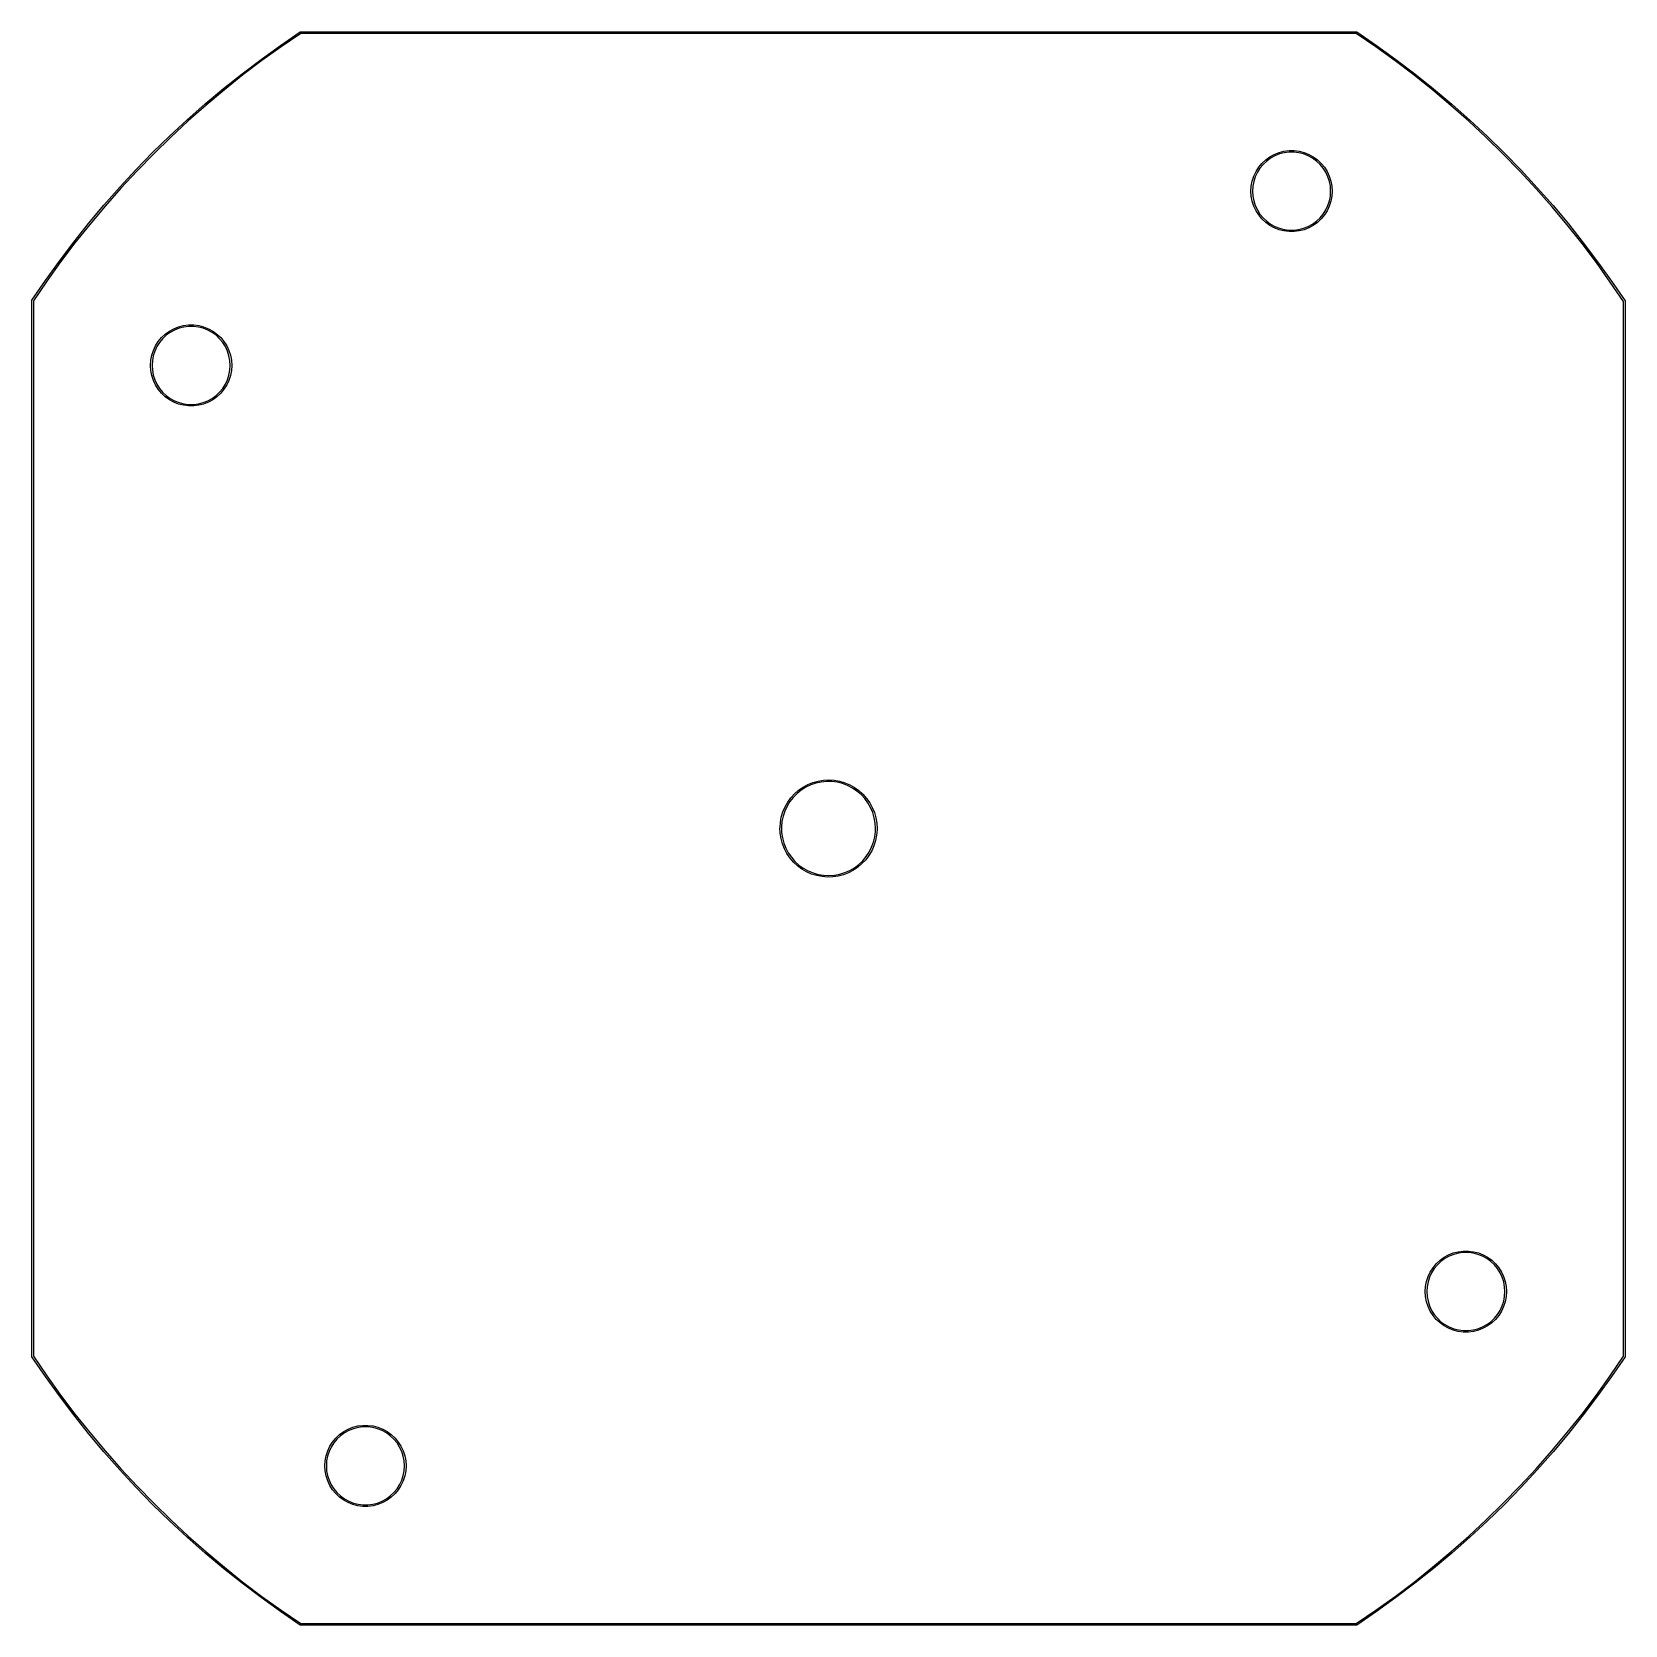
# Model space of a CAD drawing. Extents: x 50 to 150, y -150 to -50.
import ezdxf

# ---------------------------------------------------------------- set-up
doc = ezdxf.new("R2010")
doc.units = 0
doc.layers.add('BLACK', color=7, linetype='CONTINUOUS')

msp = doc.modelspace()

# ---------------------------------------------------------------- linework, layer by layer
at = {"layer": 'BLACK', "linetype": 'CONTINUOUS'}
for p, q in [((65.5672, -50.8024), (66.8061, -49.9583)), ((66.8409, -50.05), (65.6219, -50.8805)), ((66.8061, -49.9583), (66.8204, -49.9556)), ((66.8204, -49.9556), (66.8338, -49.95)), ((66.8338, -49.95), (133.166, -49.95)), ((133.159, -50.05), (66.8409, -50.05)), ((134.379, -50.8835), (133.159, -50.05)), ((133.166, -49.95), (133.18, -49.9556)), ((133.18, -49.9556), (133.194, -49.9584)), ((133.194, -49.9584), (134.433, -50.8055)), ((64.3498, -51.6771), (65.5672, -50.8024)), ((65.6219, -50.8805), (64.4064, -51.7538)), ((135.595, -51.7599), (134.379, -50.8835)), ((134.433, -50.8055), (135.651, -51.6833)), ((63.1546, -52.5819), (64.3498, -51.6771)), ((64.4064, -51.7538), (63.2131, -52.6572)), ((136.788, -52.6664), (135.595, -51.7599)), ((135.651, -51.6833), (136.847, -52.5912)), ((61.9824, -53.5163), (63.1546, -52.5819)), ((63.2131, -52.6572), (62.0428, -53.5901)), ((137.959, -53.6025), (136.788, -52.6664)), ((136.847, -52.5912), (138.019, -53.5288)), ((60.8339, -54.4797), (61.9824, -53.5163)), ((62.0428, -53.5901), (60.8961, -54.552)), ((139.106, -54.5675), (137.959, -53.6025)), ((138.019, -53.5288), (139.168, -54.4953)), ((59.7098, -55.4715), (60.8339, -54.4797)), ((60.8961, -54.552), (59.7738, -55.5422)), ((140.228, -55.5608), (139.106, -54.5675)), ((139.168, -54.4953), (140.293, -55.4902)), ((58.6109, -56.491), (59.7098, -55.4715)), ((59.7738, -55.5422), (58.6766, -56.5601)), ((141.326, -56.5819), (140.228, -55.5608)), ((140.293, -55.4902), (141.392, -56.5129)), ((57.5377, -57.5377), (58.6109, -56.491)), ((58.6766, -56.5601), (57.6051, -57.6051)), ((142.397, -57.6301), (141.326, -56.5819)), ((141.392, -56.5129), (142.465, -57.5627)), ((56.491, -58.6109), (57.5377, -57.5377)), ((57.6051, -57.6051), (56.5601, -58.6766)), ((127.235, -58.2101), (127.468, -57.9909)), ((127.468, -57.9909), (127.728, -57.8027)), ((127.779, -57.883), (127.529, -58.0642)), ((127.728, -57.8027), (128.008, -57.6484)), ((128.049, -57.7345), (127.779, -57.883)), ((128.008, -57.6484), (128.306, -57.5305)), ((128.335, -57.621), (128.049, -57.7345)), ((128.306, -57.5305), (128.616, -57.4509)), ((128.634, -57.5443), (128.335, -57.621)), ((128.616, -57.4509), (128.934, -57.4107)), ((128.94, -57.5057), (128.634, -57.5443)), ((128.934, -57.4107), (129.254, -57.4107)), ((129.248, -57.5057), (128.94, -57.5057)), ((129.554, -57.5443), (129.248, -57.5057)), ((129.254, -57.4107), (129.572, -57.4509)), ((129.852, -57.621), (129.554, -57.5443)), ((129.572, -57.4509), (129.882, -57.5305)), ((130.139, -57.7345), (129.852, -57.621)), ((129.882, -57.5305), (130.18, -57.6484)), ((130.409, -57.883), (130.139, -57.7345)), ((130.18, -57.6484), (130.46, -57.8027)), ((130.659, -58.0642), (130.409, -57.883)), ((130.46, -57.8027), (130.719, -57.9909)), ((130.719, -57.9909), (130.953, -58.2101)), ((143.442, -58.7047), (142.397, -57.6301)), ((142.465, -57.5627), (143.511, -58.639)), ((55.4715, -59.7098), (56.491, -58.6109)), ((56.5601, -58.6766), (55.5422, -59.7738)), ((126.624, -59.3215), (126.723, -59.017)), ((126.811, -59.052), (126.716, -59.3452)), ((126.723, -59.017), (126.859, -58.7272)), ((126.943, -58.7731), (126.811, -59.052)), ((126.859, -58.7272), (127.031, -58.4568)), ((127.108, -58.5128), (126.943, -58.7731)), ((127.031, -58.4568), (127.235, -58.2101)), ((127.304, -58.2752), (127.108, -58.5128)), ((127.529, -58.0642), (127.304, -58.2752)), ((130.883, -58.2752), (130.659, -58.0642)), ((131.08, -58.5128), (130.883, -58.2752)), ((130.953, -58.2101), (131.157, -58.4568)), ((131.245, -58.7731), (131.08, -58.5128)), ((131.157, -58.4568), (131.328, -58.7272)), ((131.376, -59.052), (131.245, -58.7731)), ((131.328, -58.7272), (131.465, -59.017)), ((131.472, -59.3452), (131.376, -59.052)), ((131.465, -59.017), (131.564, -59.3215)), ((144.46, -59.805), (143.442, -58.7047)), ((143.511, -58.639), (144.531, -59.7412)), ((54.4797, -60.8339), (55.4715, -59.7098)), ((55.5422, -59.7738), (54.552, -60.8961)), ((126.544, -59.9557), (126.564, -59.6361)), ((126.564, -60.2753), (126.544, -59.9557)), ((126.564, -59.6361), (126.624, -59.3215)), ((126.658, -59.648), (126.639, -59.9557)), ((126.639, -59.9557), (126.658, -60.2634)), ((126.716, -59.3452), (126.658, -59.648)), ((131.529, -59.648), (131.472, -59.3452)), ((131.549, -59.9557), (131.529, -59.648)), ((131.529, -60.2634), (131.549, -59.9557)), ((131.564, -59.3215), (131.624, -59.6361)), ((131.624, -59.6361), (131.644, -59.9557)), ((131.644, -59.9557), (131.624, -60.2753)), ((145.45, -60.9305), (144.46, -59.805)), ((144.531, -59.7412), (145.523, -60.8684)), ((53.5163, -61.9824), (54.4797, -60.8339)), ((54.552, -60.8961), (53.5901, -62.0428)), ((126.624, -60.5899), (126.564, -60.2753)), ((126.723, -60.8944), (126.624, -60.5899)), ((126.658, -60.2634), (126.716, -60.5662)), ((126.716, -60.5662), (126.811, -60.8594)), ((126.859, -61.1842), (126.723, -60.8944)), ((126.811, -60.8594), (126.943, -61.1383)), ((131.245, -61.1383), (131.376, -60.8594)), ((131.465, -60.8944), (131.328, -61.1842)), ((131.376, -60.8594), (131.472, -60.5662)), ((131.564, -60.5899), (131.465, -60.8944)), ((131.472, -60.5662), (131.529, -60.2634)), ((131.624, -60.2753), (131.564, -60.5899)), ((146.412, -62.0803), (145.45, -60.9305)), ((145.523, -60.8684), (146.486, -62.02)), ((52.5819, -63.1546), (53.5163, -61.9824)), ((53.5901, -62.0428), (52.6572, -63.2131)), ((127.031, -61.4546), (126.859, -61.1842)), ((126.943, -61.1383), (127.108, -61.3986)), ((127.235, -61.7013), (127.031, -61.4546)), ((127.108, -61.3986), (127.304, -61.6362)), ((127.468, -61.9205), (127.235, -61.7013)), ((127.304, -61.6362), (127.529, -61.8472)), ((127.728, -62.1087), (127.468, -61.9205)), ((127.529, -61.8472), (127.779, -62.0284)), ((127.779, -62.0284), (128.049, -62.1769)), ((130.139, -62.1769), (130.409, -62.0284)), ((130.409, -62.0284), (130.659, -61.8472)), ((130.719, -61.9205), (130.46, -62.1087)), ((130.659, -61.8472), (130.883, -61.6362)), ((130.953, -61.7013), (130.719, -61.9205)), ((130.883, -61.6362), (131.08, -61.3986)), ((131.157, -61.4546), (130.953, -61.7013)), ((131.08, -61.3986), (131.245, -61.1383)), ((131.328, -61.1842), (131.157, -61.4546)), ((146.486, -62.02), (147.42, -63.1954)), ((128.008, -62.263), (127.728, -62.1087)), ((128.306, -62.3809), (128.008, -62.263)), ((128.049, -62.1769), (128.335, -62.2904)), ((128.616, -62.4605), (128.306, -62.3809)), ((128.335, -62.2904), (128.634, -62.3671)), ((128.934, -62.5007), (128.616, -62.4605)), ((128.634, -62.3671), (128.94, -62.4057)), ((129.254, -62.5007), (128.934, -62.5007)), ((128.94, -62.4057), (129.248, -62.4057)), ((129.248, -62.4057), (129.554, -62.3671)), ((129.572, -62.4605), (129.254, -62.5007)), ((129.554, -62.3671), (129.852, -62.2904)), ((129.882, -62.3809), (129.572, -62.4605)), ((129.852, -62.2904), (130.139, -62.1769)), ((130.18, -62.263), (129.882, -62.3809)), ((130.46, -62.1087), (130.18, -62.263)), ((147.344, -63.2537), (146.412, -62.0803)), ((51.6771, -64.3498), (52.5819, -63.1546)), ((52.6572, -63.2131), (51.7538, -64.4064)), ((148.247, -64.4502), (147.344, -63.2537)), ((147.42, -63.1954), (148.324, -64.3937)), ((50.8024, -65.5672), (51.6771, -64.3498)), ((51.7538, -64.4064), (50.8805, -65.6219)), ((149.12, -65.6687), (148.247, -64.4502)), ((148.324, -64.3937), (149.198, -65.6142)), ((49.9583, -66.8061), (50.8024, -65.5672)), ((50.8805, -65.6219), (50.05, -66.8409)), ((149.95, -66.8908), (149.12, -65.6687)), ((149.198, -65.6142), (150.042, -66.8562)), ((49.95, -66.8338), (49.9556, -66.8204)), ((49.95, -133.166), (49.95, -66.8338)), ((49.9556, -66.8204), (49.9583, -66.8061)), ((50.05, -66.8409), (50.05, -133.159)), ((149.95, -133.159), (149.95, -66.8908)), ((150.042, -66.8562), (150.042, -66.8562)), ((150.042, -66.8562), (150.044, -66.8704)), ((150.044, -66.8704), (150.05, -66.8837)), ((150.05, -66.8837), (150.05, -133.166)), ((58.0968, -69.1605), (58.3303, -68.9413)), ((58.3909, -69.0146), (58.1662, -69.2257)), ((58.3303, -68.9413), (58.5893, -68.7531)), ((58.6403, -68.8334), (58.3909, -69.0146)), ((58.5893, -68.7531), (58.87, -68.5988)), ((58.9105, -68.6849), (58.6403, -68.8334)), ((58.87, -68.5988), (59.1677, -68.4809)), ((59.1971, -68.5714), (58.9105, -68.6849)), ((59.1677, -68.4809), (59.4779, -68.4013)), ((59.4957, -68.4947), (59.1971, -68.5714)), ((59.4779, -68.4013), (59.7956, -68.3611)), ((59.8016, -68.4561), (59.4957, -68.4947)), ((59.7956, -68.3611), (60.1158, -68.3611)), ((60.1098, -68.4561), (59.8016, -68.4561)), ((60.4157, -68.4947), (60.1098, -68.4561)), ((60.1158, -68.3611), (60.4335, -68.4013)), ((60.7143, -68.5714), (60.4157, -68.4947)), ((60.4335, -68.4013), (60.7437, -68.4809)), ((61.0009, -68.6849), (60.7143, -68.5714)), ((60.7437, -68.4809), (61.0414, -68.5988)), ((61.2711, -68.8334), (61.0009, -68.6849)), ((61.0414, -68.5988), (61.3221, -68.7531)), ((61.5205, -69.0146), (61.2711, -68.8334)), ((61.3221, -68.7531), (61.5811, -68.9413)), ((61.7452, -69.2257), (61.5205, -69.0146)), ((61.5811, -68.9413), (61.8146, -69.1605)), ((57.4858, -70.272), (57.5848, -69.9674)), ((57.6732, -70.0024), (57.578, -70.2956)), ((57.5848, -69.9674), (57.7211, -69.6776)), ((57.8045, -69.7235), (57.6732, -70.0024)), ((57.7211, -69.6776), (57.8927, -69.4073)), ((57.9697, -69.4632), (57.8045, -69.7235)), ((57.8927, -69.4073), (58.0968, -69.1605)), ((58.1662, -69.2257), (57.9697, -69.4632)), ((61.9417, -69.4632), (61.7452, -69.2257)), ((61.8146, -69.1605), (62.0187, -69.4073)), ((62.1069, -69.7235), (61.9417, -69.4632)), ((62.0187, -69.4073), (62.1903, -69.6776)), ((62.2382, -70.0024), (62.1069, -69.7235)), ((62.1903, -69.6776), (62.3266, -69.9674)), ((62.3334, -70.2956), (62.2382, -70.0024)), ((62.3266, -69.9674), (62.4256, -70.272)), ((57.4057, -70.9061), (57.4258, -70.5865)), ((57.4258, -71.2257), (57.4057, -70.9061)), ((57.4258, -70.5865), (57.4858, -70.272)), ((57.5202, -70.5984), (57.5009, -70.9061)), ((57.5009, -70.9061), (57.5202, -71.2138)), ((57.578, -70.2956), (57.5202, -70.5984)), ((62.3912, -70.5984), (62.3334, -70.2956)), ((62.4105, -70.9061), (62.3912, -70.5984)), ((62.3912, -71.2138), (62.4105, -70.9061)), ((62.4256, -70.272), (62.4856, -70.5865)), ((62.4856, -70.5865), (62.5057, -70.9061)), ((62.5057, -70.9061), (62.4856, -71.2257)), ((57.4858, -71.5403), (57.4258, -71.2257)), ((57.5848, -71.8448), (57.4858, -71.5403)), ((57.5202, -71.2138), (57.578, -71.5166)), ((57.578, -71.5166), (57.6732, -71.8098)), ((57.7211, -72.1346), (57.5848, -71.8448)), ((57.6732, -71.8098), (57.8045, -72.0887)), ((62.1069, -72.0887), (62.2382, -71.8098)), ((62.3266, -71.8448), (62.1903, -72.1346)), ((62.2382, -71.8098), (62.3334, -71.5166)), ((62.4256, -71.5403), (62.3266, -71.8448)), ((62.3334, -71.5166), (62.3912, -71.2138)), ((62.4856, -71.2257), (62.4256, -71.5403)), ((57.8927, -72.405), (57.7211, -72.1346)), ((57.8045, -72.0887), (57.9697, -72.349)), ((58.0968, -72.6517), (57.8927, -72.405)), ((57.9697, -72.349), (58.1662, -72.5866)), ((58.3303, -72.8709), (58.0968, -72.6517)), ((58.1662, -72.5866), (58.3909, -72.7976)), ((58.5893, -73.0591), (58.3303, -72.8709)), ((58.3909, -72.7976), (58.6403, -72.9788)), ((58.87, -73.2134), (58.5893, -73.0591)), ((58.6403, -72.9788), (58.9105, -73.1273)), ((61.0009, -73.1273), (61.2711, -72.9788)), ((61.3221, -73.0591), (61.0414, -73.2134)), ((61.2711, -72.9788), (61.5205, -72.7976)), ((61.5811, -72.8709), (61.3221, -73.0591)), ((61.5205, -72.7976), (61.7452, -72.5866)), ((61.8146, -72.6517), (61.5811, -72.8709)), ((61.7452, -72.5866), (61.9417, -72.349)), ((62.0187, -72.405), (61.8146, -72.6517)), ((61.9417, -72.349), (62.1069, -72.0887)), ((62.1903, -72.1346), (62.0187, -72.405)), ((59.1677, -73.3313), (58.87, -73.2134)), ((58.9105, -73.1273), (59.1971, -73.2408)), ((59.4779, -73.4109), (59.1677, -73.3313)), ((59.1971, -73.2408), (59.4957, -73.3175)), ((59.7956, -73.4511), (59.4779, -73.4109)), ((59.4957, -73.3175), (59.8016, -73.3561)), ((60.1158, -73.4511), (59.7956, -73.4511)), ((59.8016, -73.3561), (60.1098, -73.3561)), ((60.1098, -73.3561), (60.4157, -73.3175)), ((60.4335, -73.4109), (60.1158, -73.4511)), ((60.4157, -73.3175), (60.7143, -73.2408)), ((60.7437, -73.3313), (60.4335, -73.4109)), ((60.7143, -73.2408), (61.0009, -73.1273)), ((61.0414, -73.2134), (60.7437, -73.3313)), ((99.0171, -97.1127), (99.3451, -97.0211)), ((99.5377, -97.0814), (99.2053, -97.1539)), ((99.3451, -97.0211), (99.6812, -96.9667)), ((99.8763, -97.0476), (99.5377, -97.0814)), ((99.6812, -96.9667), (100.021, -96.9501)), ((100.216, -97.0529), (99.8763, -97.0476)), ((100.021, -96.9501), (100.361, -96.9715)), ((100.554, -97.0973), (100.216, -97.0529)), ((100.361, -96.9715), (100.696, -97.0306)), ((100.696, -97.0306), (101.023, -97.1267)), ((97.4363, -98.3478), (97.6364, -98.0723)), ((97.7834, -98.0458), (97.5735, -98.3135)), ((97.6364, -98.0723), (97.866, -97.8209)), ((98.0227, -97.804), (97.7834, -98.0458)), ((97.866, -97.8209), (98.1222, -97.5966)), ((98.2882, -97.5913), (98.0227, -97.804)), ((98.1222, -97.5966), (98.4018, -97.4022)), ((98.5764, -97.4105), (98.2882, -97.5913)), ((98.4018, -97.4022), (98.7014, -97.2403)), ((98.8835, -97.2641), (98.5764, -97.4105)), ((98.7014, -97.2403), (99.0171, -97.1127)), ((99.2053, -97.1539), (98.8835, -97.2641)), ((100.884, -97.1802), (100.554, -97.0973)), ((101.202, -97.3005), (100.884, -97.1802)), ((101.023, -97.1267), (101.337, -97.2587)), ((101.504, -97.4565), (101.202, -97.3005)), ((101.337, -97.2587), (101.634, -97.4248)), ((101.787, -97.6463), (101.504, -97.4565)), ((101.634, -97.4248), (101.911, -97.623)), ((102.045, -97.8672), (101.787, -97.6463)), ((101.911, -97.623), (102.164, -97.8509)), ((102.277, -98.1164), (102.045, -97.8672)), ((102.164, -97.8509), (102.39, -98.1055)), ((97.0355, -99.2828), (97.1339, -98.9568)), ((97.1339, -98.9568), (97.2681, -98.6439)), ((97.2525, -98.9122), (97.1457, -99.2352)), ((97.3957, -98.6036), (97.2525, -98.9122)), ((97.2681, -98.6439), (97.4363, -98.3478)), ((97.5735, -98.3135), (97.3957, -98.6036)), ((102.478, -98.3906), (102.277, -98.1164)), ((102.39, -98.1055), (102.587, -98.3837)), ((102.647, -98.6861), (102.478, -98.3906)), ((102.587, -98.3837), (102.751, -98.6821)), ((102.78, -98.999), (102.647, -98.6861)), ((102.751, -98.6821), (102.88, -98.997)), ((102.877, -99.3252), (102.78, -98.999)), ((102.88, -98.997), (102.974, -99.3243)), ((96.9503, -99.9574), (96.9538, -99.9072)), ((96.9646, -100.298), (96.9503, -99.9574)), ((96.9538, -99.9072), (96.974, -99.6177)), ((96.974, -99.6177), (97.0355, -99.2828)), ((97.0767, -99.5683), (97.0465, -99.9072)), ((97.0465, -99.9072), (97.0554, -100.247)), ((97.1457, -99.2352), (97.0767, -99.5683)), ((102.935, -99.6604), (102.877, -99.3252)), ((102.955, -100), (102.935, -99.6604)), ((102.949, -100.186), (102.955, -100)), ((102.974, -99.3243), (103.031, -99.66)), ((103.049, -100.085), (103.02, -100.424)), ((103.031, -99.66), (103.05, -100)), ((103.05, -100), (103.049, -100.085)), ((97.0166, -100.634), (96.9646, -100.298)), ((97.1059, -100.963), (97.0166, -100.634)), ((97.0554, -100.247), (97.1033, -100.584)), ((97.1033, -100.584), (97.1896, -100.913)), ((97.2313, -101.279), (97.1059, -100.963)), ((97.1896, -100.913), (97.3132, -101.23)), ((102.712, -101.174), (102.829, -100.854)), ((102.851, -101.083), (102.713, -101.394)), ((102.829, -100.854), (102.908, -100.523)), ((102.954, -100.759), (102.851, -101.083)), ((102.908, -100.523), (102.949, -100.186)), ((103.02, -100.424), (102.954, -100.759)), ((97.3911, -101.58), (97.2313, -101.279)), ((97.3132, -101.23), (97.4724, -101.531)), ((97.5835, -101.861), (97.3911, -101.58)), ((97.4724, -101.531), (97.6651, -101.811)), ((97.806, -102.119), (97.5835, -101.861)), ((97.6651, -101.811), (97.8887, -102.068)), ((97.8887, -102.068), (98.1404, -102.296)), ((101.907, -102.257), (102.154, -102.023)), ((102.336, -101.961), (102.103, -102.209)), ((102.154, -102.023), (102.372, -101.762)), ((102.54, -101.688), (102.336, -101.961)), ((102.372, -101.762), (102.559, -101.477)), ((102.713, -101.394), (102.54, -101.688)), ((102.559, -101.477), (102.712, -101.174)), ((98.0559, -102.35), (97.806, -102.119)), ((98.3299, -102.552), (98.0559, -102.35)), ((98.1404, -102.296), (98.4166, -102.495)), ((98.6248, -102.722), (98.3299, -102.552)), ((98.4166, -102.495), (98.7139, -102.66)), ((98.9369, -102.859), (98.6248, -102.722)), ((98.7139, -102.66), (99.0282, -102.791)), ((99.2621, -102.959), (98.9369, -102.859)), ((99.0282, -102.791), (99.3554, -102.884)), ((99.5966, -103.023), (99.2621, -102.959)), ((99.3554, -102.884), (99.6911, -102.939)), ((99.9361, -103.049), (99.5966, -103.023)), ((99.6911, -102.939), (100.031, -102.955)), ((100.276, -103.037), (99.9361, -103.049)), ((100.031, -102.955), (100.37, -102.932)), ((100.613, -102.988), (100.276, -103.037)), ((100.37, -102.932), (100.705, -102.87)), ((100.943, -102.901), (100.613, -102.988)), ((100.705, -102.87), (101.03, -102.77)), ((101.26, -102.778), (100.943, -102.901)), ((101.03, -102.77), (101.342, -102.633)), ((101.562, -102.62), (101.26, -102.778)), ((101.342, -102.633), (101.635, -102.461)), ((101.844, -102.429), (101.562, -102.62)), ((101.635, -102.461), (101.907, -102.257)), ((102.103, -102.209), (101.844, -102.429)), ((138.419, -127.129), (138.678, -126.941)), ((138.729, -127.021), (138.48, -127.202)), ((138.678, -126.941), (138.959, -126.787)), ((138.999, -126.873), (138.729, -127.021)), ((138.959, -126.787), (139.256, -126.669)), ((139.286, -126.759), (138.999, -126.873)), ((139.256, -126.669), (139.566, -126.589)), ((139.584, -126.683), (139.286, -126.759)), ((139.566, -126.589), (139.884, -126.549)), ((139.89, -126.644), (139.584, -126.683)), ((139.884, -126.549), (140.204, -126.549)), ((140.198, -126.644), (139.89, -126.644)), ((140.504, -126.683), (140.198, -126.644)), ((140.204, -126.549), (140.522, -126.589)), ((140.803, -126.759), (140.504, -126.683)), ((140.522, -126.589), (140.832, -126.669)), ((141.09, -126.873), (140.803, -126.759)), ((140.832, -126.669), (141.13, -126.787)), ((141.36, -127.021), (141.09, -126.873)), ((141.13, -126.787), (141.411, -126.941)), ((141.609, -127.202), (141.36, -127.021)), ((141.411, -126.941), (141.67, -127.129)), ((137.673, -128.155), (137.81, -127.865)), ((137.893, -127.911), (137.762, -128.19)), ((137.81, -127.865), (137.981, -127.595)), ((138.058, -127.651), (137.893, -127.911)), ((137.981, -127.595), (138.185, -127.348)), ((138.255, -127.413), (138.058, -127.651)), ((138.185, -127.348), (138.419, -127.129)), ((138.48, -127.202), (138.255, -127.413)), ((141.834, -127.413), (141.609, -127.202)), ((141.67, -127.129), (141.903, -127.348)), ((142.03, -127.651), (141.834, -127.413)), ((141.903, -127.348), (142.107, -127.595)), ((142.195, -127.911), (142.03, -127.651)), ((142.107, -127.595), (142.279, -127.865)), ((142.327, -128.19), (142.195, -127.911)), ((142.279, -127.865), (142.415, -128.155)), ((137.494, -129.094), (137.514, -128.774)), ((137.514, -129.413), (137.494, -129.094)), ((137.514, -128.774), (137.574, -128.46)), ((137.574, -128.46), (137.673, -128.155)), ((137.609, -128.786), (137.589, -129.094)), ((137.589, -129.094), (137.609, -129.402)), ((137.667, -128.483), (137.609, -128.786)), ((137.762, -128.19), (137.667, -128.483)), ((142.422, -128.483), (142.327, -128.19)), ((142.415, -128.155), (142.514, -128.46)), ((142.48, -128.786), (142.422, -128.483)), ((142.499, -129.094), (142.48, -128.786)), ((142.48, -129.402), (142.499, -129.094)), ((142.514, -128.46), (142.574, -128.774)), ((142.574, -128.774), (142.594, -129.094)), ((142.594, -129.094), (142.574, -129.413)), ((137.574, -129.728), (137.514, -129.413)), ((137.673, -130.033), (137.574, -129.728)), ((137.609, -129.402), (137.667, -129.704)), ((137.667, -129.704), (137.762, -129.998)), ((137.81, -130.322), (137.673, -130.033)), ((137.762, -129.998), (137.893, -130.277)), ((142.195, -130.277), (142.327, -129.998)), ((142.415, -130.033), (142.279, -130.322)), ((142.327, -129.998), (142.422, -129.704)), ((142.514, -129.728), (142.415, -130.033)), ((142.422, -129.704), (142.48, -129.402)), ((142.574, -129.413), (142.514, -129.728)), ((137.981, -130.593), (137.81, -130.322)), ((137.893, -130.277), (138.058, -130.537)), ((138.185, -130.839), (137.981, -130.593)), ((138.058, -130.537), (138.255, -130.774)), ((138.419, -131.059), (138.185, -130.839)), ((138.255, -130.774), (138.48, -130.985)), ((138.678, -131.247), (138.419, -131.059)), ((138.48, -130.985), (138.729, -131.167)), ((141.36, -131.167), (141.609, -130.985)), ((141.67, -131.059), (141.411, -131.247)), ((141.609, -130.985), (141.834, -130.774)), ((141.903, -130.839), (141.67, -131.059)), ((141.834, -130.774), (142.03, -130.537)), ((142.107, -130.593), (141.903, -130.839)), ((142.03, -130.537), (142.195, -130.277)), ((142.279, -130.322), (142.107, -130.593)), ((138.959, -131.401), (138.678, -131.247)), ((138.729, -131.167), (138.999, -131.315)), ((139.256, -131.519), (138.959, -131.401)), ((138.999, -131.315), (139.286, -131.429)), ((139.566, -131.599), (139.256, -131.519)), ((139.286, -131.429), (139.584, -131.505)), ((139.884, -131.639), (139.566, -131.599)), ((139.584, -131.505), (139.89, -131.544)), ((140.204, -131.639), (139.884, -131.639)), ((139.89, -131.544), (140.198, -131.544)), ((140.198, -131.544), (140.504, -131.505)), ((140.522, -131.599), (140.204, -131.639)), ((140.504, -131.505), (140.803, -131.429)), ((140.832, -131.519), (140.522, -131.599)), ((140.803, -131.429), (141.09, -131.315)), ((141.13, -131.401), (140.832, -131.519)), ((141.09, -131.315), (141.36, -131.167)), ((141.411, -131.247), (141.13, -131.401)), ((49.9556, -133.18), (49.95, -133.166)), ((49.9583, -133.194), (49.9556, -133.18)), ((50.8023, -134.433), (49.9583, -133.194)), ((49.9583, -133.194), (49.9583, -133.194)), ((50.05, -133.159), (50.8805, -134.378)), ((149.12, -134.378), (149.95, -133.159)), ((150.042, -133.194), (149.198, -134.433)), ((150.044, -133.18), (150.042, -133.194)), ((150.05, -133.166), (150.044, -133.18)), ((51.677, -135.65), (50.8023, -134.433)), ((50.8805, -134.378), (51.7538, -135.594)), ((148.246, -135.594), (149.12, -134.378)), ((149.198, -134.433), (148.323, -135.65)), ((52.5819, -136.845), (51.677, -135.65)), ((51.7538, -135.594), (52.6572, -136.787)), ((147.343, -136.787), (148.246, -135.594)), ((148.323, -135.65), (147.418, -136.845)), ((53.5163, -138.018), (52.5819, -136.845)), ((52.6572, -136.787), (53.5901, -137.957)), ((146.41, -137.957), (147.343, -136.787)), ((147.418, -136.845), (146.484, -138.018)), ((54.4797, -139.166), (53.5163, -138.018)), ((53.5901, -137.957), (54.552, -139.104)), ((69.0472, -138.299), (69.2807, -138.079)), ((69.2807, -138.079), (69.5398, -137.891)), ((69.5907, -137.972), (69.3413, -138.153)), ((69.5398, -137.891), (69.8204, -137.737)), ((69.8609, -137.823), (69.5907, -137.972)), ((69.8204, -137.737), (70.1181, -137.619)), ((70.1475, -137.71), (69.8609, -137.823)), ((70.1181, -137.619), (70.4283, -137.539)), ((70.4461, -137.633), (70.1475, -137.71)), ((70.4283, -137.539), (70.746, -137.499)), ((70.752, -137.594), (70.4461, -137.633)), ((70.746, -137.499), (71.0662, -137.499)), ((71.0603, -137.594), (70.752, -137.594)), ((71.3661, -137.633), (71.0603, -137.594)), ((71.0662, -137.499), (71.3839, -137.539)), ((71.6647, -137.71), (71.3661, -137.633)), ((71.3839, -137.539), (71.6941, -137.619)), ((71.9513, -137.823), (71.6647, -137.71)), ((71.6941, -137.619), (71.9918, -137.737)), ((72.2215, -137.972), (71.9513, -137.823)), ((71.9918, -137.737), (72.2725, -137.891)), ((72.4709, -138.153), (72.2215, -137.972)), ((72.2725, -137.891), (72.5315, -138.079)), ((72.5315, -138.079), (72.765, -138.299)), ((145.448, -139.104), (146.41, -137.957)), ((146.484, -138.018), (145.52, -139.166)), ((54.552, -139.104), (55.5422, -140.226)), ((68.4362, -139.41), (68.5352, -139.106)), ((68.5352, -139.106), (68.6715, -138.816)), ((68.7549, -138.862), (68.6237, -139.141)), ((68.6715, -138.816), (68.8431, -138.545)), ((68.9201, -138.601), (68.7549, -138.862)), ((68.8431, -138.545), (69.0472, -138.299)), ((69.1166, -138.364), (68.9201, -138.601)), ((69.3413, -138.153), (69.1166, -138.364)), ((72.6956, -138.364), (72.4709, -138.153)), ((72.8921, -138.601), (72.6956, -138.364)), ((72.765, -138.299), (72.9691, -138.545)), ((73.0573, -138.862), (72.8921, -138.601)), ((72.9691, -138.545), (73.1407, -138.816)), ((73.1886, -139.141), (73.0573, -138.862)), ((73.1407, -138.816), (73.277, -139.106)), ((73.277, -139.106), (73.376, -139.41)), ((144.458, -140.226), (145.448, -139.104)), ((55.4715, -140.29), (54.4797, -139.166)), ((68.3561, -140.044), (68.3762, -139.725)), ((68.3762, -140.364), (68.3561, -140.044)), ((68.3762, -139.725), (68.4362, -139.41)), ((68.4706, -139.737), (68.4513, -140.044)), ((68.4513, -140.044), (68.4706, -140.352)), ((68.5284, -139.434), (68.4706, -139.737)), ((68.6237, -139.141), (68.5284, -139.434)), ((73.2838, -139.434), (73.1886, -139.141)), ((73.3416, -139.737), (73.2838, -139.434)), ((73.361, -140.044), (73.3416, -139.737)), ((73.3416, -140.352), (73.361, -140.044)), ((73.376, -139.41), (73.436, -139.725)), ((73.436, -139.725), (73.4561, -140.044)), ((73.4561, -140.044), (73.436, -140.364)), ((145.52, -139.166), (144.529, -140.29)), ((56.491, -141.389), (55.4715, -140.29)), ((55.5422, -140.226), (56.5601, -141.323)), ((68.4362, -140.678), (68.3762, -140.364)), ((68.5352, -140.983), (68.4362, -140.678)), ((68.4706, -140.352), (68.5284, -140.655)), ((68.5284, -140.655), (68.6237, -140.948)), ((68.6715, -141.273), (68.5352, -140.983)), ((68.6237, -140.948), (68.7549, -141.227)), ((73.0573, -141.227), (73.1886, -140.948)), ((73.277, -140.983), (73.1407, -141.273)), ((73.1886, -140.948), (73.2838, -140.655)), ((73.376, -140.678), (73.277, -140.983)), ((73.2838, -140.655), (73.3416, -140.352)), ((73.436, -140.364), (73.376, -140.678)), ((143.44, -141.323), (144.458, -140.226)), ((144.529, -140.29), (143.509, -141.389)), ((57.5377, -142.462), (56.491, -141.389)), ((56.5601, -141.323), (57.6051, -142.395)), ((68.8431, -141.543), (68.6715, -141.273)), ((68.7549, -141.227), (68.9201, -141.487)), ((69.0472, -141.79), (68.8431, -141.543)), ((68.9201, -141.487), (69.1166, -141.725)), ((69.2807, -142.009), (69.0472, -141.79)), ((69.1166, -141.725), (69.3413, -141.936)), ((69.5398, -142.197), (69.2807, -142.009)), ((69.3413, -141.936), (69.5907, -142.117)), ((69.5907, -142.117), (69.8609, -142.266)), ((71.9513, -142.266), (72.2215, -142.117)), ((72.2215, -142.117), (72.4709, -141.936)), ((72.5315, -142.009), (72.2725, -142.197)), ((72.4709, -141.936), (72.6956, -141.725)), ((72.765, -141.79), (72.5315, -142.009)), ((72.6956, -141.725), (72.8921, -141.487)), ((72.9691, -141.543), (72.765, -141.79)), ((72.8921, -141.487), (73.0573, -141.227)), ((73.1407, -141.273), (72.9691, -141.543)), ((142.395, -142.395), (143.44, -141.323)), ((143.509, -141.389), (142.462, -142.462)), ((58.6108, -143.509), (57.5377, -142.462)), ((57.6051, -142.395), (58.6766, -143.44)), ((69.8204, -142.352), (69.5398, -142.197)), ((70.1181, -142.469), (69.8204, -142.352)), ((69.8609, -142.266), (70.1475, -142.379)), ((70.4283, -142.549), (70.1181, -142.469)), ((70.1475, -142.379), (70.4461, -142.456)), ((70.746, -142.589), (70.4283, -142.549)), ((70.4461, -142.456), (70.752, -142.494)), ((71.0662, -142.589), (70.746, -142.589)), ((70.752, -142.494), (71.0603, -142.494)), ((71.0603, -142.494), (71.3661, -142.456)), ((71.3839, -142.549), (71.0662, -142.589)), ((71.3661, -142.456), (71.6647, -142.379)), ((71.6941, -142.469), (71.3839, -142.549)), ((71.6647, -142.379), (71.9513, -142.266)), ((71.9918, -142.352), (71.6941, -142.469)), ((72.2725, -142.197), (71.9918, -142.352)), ((141.323, -143.44), (142.395, -142.395)), ((142.462, -142.462), (141.389, -143.509)), ((59.7098, -144.529), (58.6108, -143.509)), ((58.6766, -143.44), (59.7738, -144.458)), ((140.226, -144.458), (141.323, -143.44)), ((141.389, -143.509), (140.29, -144.529)), ((60.8339, -145.52), (59.7098, -144.529)), ((59.7738, -144.458), (60.8961, -145.448)), ((139.104, -145.448), (140.226, -144.458)), ((140.29, -144.529), (139.166, -145.52)), ((61.9824, -146.484), (60.8339, -145.52)), ((60.8961, -145.448), (62.0428, -146.41)), ((137.957, -146.41), (139.104, -145.448)), ((139.166, -145.52), (138.018, -146.484)), ((63.1546, -147.418), (61.9824, -146.484)), ((62.0428, -146.41), (63.2131, -147.343)), ((136.787, -147.343), (137.957, -146.41)), ((138.018, -146.484), (136.845, -147.418)), ((64.3498, -148.323), (63.1546, -147.418)), ((63.2131, -147.343), (64.4064, -148.246)), ((135.594, -148.246), (136.787, -147.343)), ((136.845, -147.418), (135.65, -148.323)), ((65.5672, -149.198), (64.3498, -148.323)), ((64.4064, -148.246), (65.6219, -149.12)), ((65.6219, -149.12), (66.8409, -149.95)), ((133.159, -149.95), (134.378, -149.12)), ((134.378, -149.12), (135.594, -148.246)), ((135.65, -148.323), (134.433, -149.198)), ((66.8061, -150.042), (65.5672, -149.198)), ((66.8203, -150.044), (66.8061, -150.042)), ((66.8337, -150.05), (66.8203, -150.044)), ((133.166, -150.05), (66.8337, -150.05)), ((66.8409, -149.95), (133.159, -149.95)), ((133.18, -150.044), (133.166, -150.05)), ((133.194, -150.042), (133.18, -150.044)), ((134.433, -149.198), (133.194, -150.042))]:
    msp.add_line(p, q, dxfattribs=at)

doc.saveas('drawing.dxf')
